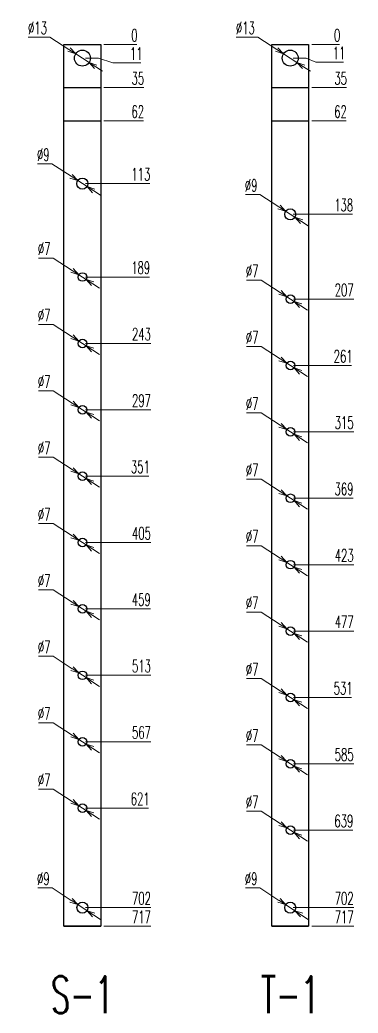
# Model space of a CAD drawing. Header units: millimetres. Extents: x 28713 to 59118, y -54378 to -19615.
# Drawn here: x 38108 to 38384, y -31826 to -31018 of the extents above; entities that cross this region are included whole.
import ezdxf
from ezdxf.enums import TextEntityAlignment as Align

# ---------------------------------------------------------------- set-up
doc = ezdxf.new("R2010")
doc.units = ezdxf.units.MM
doc.header["$LTSCALE"] = 3
doc.layers.add('@.VISIBLE', color=7, linetype='Continuous')
doc.styles.add('Ann_w01', font='romans.shx', dxfattribs={"width": 0.6, "bigfont": 'chineset.shx'})
doc.dimstyles.new('Dim 01_SC05', dxfattribs={"dimscale": 5, "dimtxt": 2, "dimasz": 1.3, "dimexe": 0.5, "dimexo": 0.5, "dimgap": 0.5, "dimtad": 1, "dimtoh": 1, "dimdec": 1, "dimzin": 12, "dimdsep": 46, "dimtxsty": 'Ann_w01', "dimblk": 'OPEN30', "dimcen": 1.5, "dimclrd": 6, "dimclre": 6, "dimclrt": 3, "dimadec": 1, "dimazin": 3, "dimtm": 1e-09, "dimtfac": 1, "dimtdec": 1, "dimtmove": 0, "dimatfit": 3, "dimldrblk": 'OPEN30', "dimfxl": 1, "dimtolj": 1, "dimlwd": 20, "dimlwe": 20, "dimarcsym": 0})

# ---------------------------------------------------------------- blocks, each defined once
blk = doc.blocks.new('*D773')
at = {"color": 6, "lineweight": 20, "transparency": 16777216}
blk.add_line((38176.5, -31755.27), (38214.8, -31755.27), dxfattribs=at)
at = {"layer": 'Defpoints', "color": 0, "transparency": 16777216}
for p in [(38159, -31038.27), (38174, -31755.27), (38196.87, -31755.27)]:
    blk.add_point(p, dxfattribs=at)
at = {"color": 3, "transparency": 16777216, "insert": (38207.09, -31747.77), "char_height": 10, "attachment_point": 5, "style": 'Ann_w01'}
blk.add_mtext('\\A1;717', dxfattribs=at)
blk = doc.blocks.new('_Open30')
at = {"color": 0, "linetype": 'ByBlock', "lineweight": -2}
for p, q in [((-1, 0.27), (0, 0)), ((0, 0), (-1, -0.27)), ((0, 0), (-1, 0))]:
    blk.add_line(p, q, dxfattribs=at)
blk = doc.blocks.new('*D774')
at = {"color": 6, "lineweight": 20, "transparency": 16777216}
blk.add_line((38161.56, -31740.27), (38214.8, -31740.27), dxfattribs=at)
at = {"layer": 'Defpoints', "color": 0, "transparency": 16777216}
for p in [(38159, -31038.27), (38159.06, -31740.27), (38196.87, -31740.27)]:
    blk.add_point(p, dxfattribs=at)
at = {"color": 3, "transparency": 16777216, "insert": (38207.09, -31732.77), "char_height": 10, "attachment_point": 5, "style": 'Ann_w01'}
blk.add_mtext('\\A1;702', dxfattribs=at)
blk = doc.blocks.new('*D775')
at = {"color": 6, "lineweight": 20, "transparency": 16777216}
blk.add_line((38161.56, -31659.29), (38212.8, -31659.29), dxfattribs=at)
at = {"layer": 'Defpoints', "color": 0, "transparency": 16777216}
for p in [(38159, -31038.27), (38159.06, -31659.29), (38196.87, -31659.29)]:
    blk.add_point(p, dxfattribs=at)
at = {"color": 3, "transparency": 16777216, "insert": (38206.09, -31651.79), "char_height": 10, "attachment_point": 5, "style": 'Ann_w01'}
blk.add_mtext('\\A1;621', dxfattribs=at)
blk = doc.blocks.new('*D776')
at = {"color": 6, "lineweight": 20, "transparency": 16777216}
blk.add_line((38161.56, -31605.29), (38214.8, -31605.29), dxfattribs=at)
at = {"layer": 'Defpoints', "color": 0, "transparency": 16777216}
for p in [(38159, -31038.27), (38159.06, -31605.29), (38196.87, -31605.29)]:
    blk.add_point(p, dxfattribs=at)
at = {"color": 3, "transparency": 16777216, "insert": (38207.09, -31597.79), "char_height": 10, "attachment_point": 5, "style": 'Ann_w01'}
blk.add_mtext('\\A1;567', dxfattribs=at)
blk = doc.blocks.new('*D777')
at = {"color": 6, "lineweight": 20, "transparency": 16777216}
blk.add_line((38161.56, -31551.29), (38214.8, -31551.29), dxfattribs=at)
at = {"layer": 'Defpoints', "color": 0, "transparency": 16777216}
for p in [(38159, -31038.27), (38159.06, -31551.29), (38196.87, -31551.29)]:
    blk.add_point(p, dxfattribs=at)
at = {"color": 3, "transparency": 16777216, "insert": (38207.09, -31543.79), "char_height": 10, "attachment_point": 5, "style": 'Ann_w01'}
blk.add_mtext('\\A1;513', dxfattribs=at)
blk = doc.blocks.new('*D778')
at = {"color": 6, "lineweight": 20, "transparency": 16777216}
blk.add_line((38161.56, -31497.29), (38214.51, -31497.29), dxfattribs=at)
at = {"layer": 'Defpoints', "color": 0, "transparency": 16777216}
for p in [(38159, -31038.27), (38159.06, -31497.29), (38196.87, -31497.29)]:
    blk.add_point(p, dxfattribs=at)
at = {"color": 3, "transparency": 16777216, "insert": (38206.94, -31489.79), "char_height": 10, "attachment_point": 5, "style": 'Ann_w01'}
blk.add_mtext('\\A1;459', dxfattribs=at)
blk = doc.blocks.new('*D779')
at = {"color": 6, "lineweight": 20, "transparency": 16777216}
blk.add_line((38161.56, -31443.29), (38214.8, -31443.29), dxfattribs=at)
at = {"layer": 'Defpoints', "color": 0, "transparency": 16777216}
for p in [(38159, -31038.27), (38159.06, -31443.29), (38196.87, -31443.29)]:
    blk.add_point(p, dxfattribs=at)
at = {"color": 3, "transparency": 16777216, "insert": (38207.09, -31435.79), "char_height": 10, "attachment_point": 5, "style": 'Ann_w01'}
blk.add_mtext('\\A1;405', dxfattribs=at)
blk = doc.blocks.new('*D780')
at = {"color": 6, "lineweight": 20, "transparency": 16777216}
blk.add_line((38161.56, -31389.29), (38213.09, -31389.29), dxfattribs=at)
at = {"layer": 'Defpoints', "color": 0, "transparency": 16777216}
for p in [(38159, -31038.27), (38159.06, -31389.29), (38196.87, -31389.29)]:
    blk.add_point(p, dxfattribs=at)
at = {"color": 3, "transparency": 16777216, "insert": (38206.23, -31381.79), "char_height": 10, "attachment_point": 5, "style": 'Ann_w01'}
blk.add_mtext('\\A1;351', dxfattribs=at)
blk = doc.blocks.new('*D781')
at = {"color": 6, "lineweight": 20, "transparency": 16777216}
blk.add_line((38161.56, -31335.29), (38214.8, -31335.29), dxfattribs=at)
at = {"layer": 'Defpoints', "color": 0, "transparency": 16777216}
for p in [(38159, -31038.27), (38159.06, -31335.29), (38196.87, -31335.29)]:
    blk.add_point(p, dxfattribs=at)
at = {"color": 3, "transparency": 16777216, "insert": (38207.09, -31327.79), "char_height": 10, "attachment_point": 5, "style": 'Ann_w01'}
blk.add_mtext('\\A1;297', dxfattribs=at)
blk = doc.blocks.new('*D782')
at = {"color": 6, "lineweight": 20, "transparency": 16777216}
blk.add_line((38161.56, -31281.29), (38214.8, -31281.29), dxfattribs=at)
at = {"layer": 'Defpoints', "color": 0, "transparency": 16777216}
for p in [(38159, -31038.27), (38159.06, -31281.29), (38196.87, -31281.29)]:
    blk.add_point(p, dxfattribs=at)
at = {"color": 3, "transparency": 16777216, "insert": (38207.09, -31273.79), "char_height": 10, "attachment_point": 5, "style": 'Ann_w01'}
blk.add_mtext('\\A1;243', dxfattribs=at)
blk = doc.blocks.new('*D783')
at = {"color": 6, "lineweight": 20, "transparency": 16777216}
blk.add_line((38161.56, -31227.29), (38213.66, -31227.29), dxfattribs=at)
at = {"layer": 'Defpoints', "color": 0, "transparency": 16777216}
for p in [(38159, -31038.27), (38159.06, -31227.29), (38196.87, -31227.29)]:
    blk.add_point(p, dxfattribs=at)
at = {"color": 3, "transparency": 16777216, "insert": (38206.51, -31219.79), "char_height": 10, "attachment_point": 5, "style": 'Ann_w01'}
blk.add_mtext('\\A1;189', dxfattribs=at)
blk = doc.blocks.new('*D784')
at = {"color": 6, "lineweight": 20, "transparency": 16777216}
blk.add_line((38161.5, -31151.29), (38213.94, -31151.29), dxfattribs=at)
at = {"layer": 'Defpoints', "color": 0, "transparency": 16777216}
for p in [(38159, -31038.27), (38159, -31151.29), (38196.87, -31151.29)]:
    blk.add_point(p, dxfattribs=at)
at = {"color": 3, "transparency": 16777216, "insert": (38206.66, -31143.79), "char_height": 10, "attachment_point": 5, "style": 'Ann_w01'}
blk.add_mtext('\\A1;113', dxfattribs=at)
blk = doc.blocks.new('*D785')
at = {"color": 6, "lineweight": 20, "transparency": 16777216}
blk.add_line((38176.5, -31100.27), (38208.8, -31100.27), dxfattribs=at)
at = {"layer": 'Defpoints', "color": 0, "transparency": 16777216}
for p in [(38159, -31038.27), (38174, -31100.27), (38196.87, -31100.27)]:
    blk.add_point(p, dxfattribs=at)
at = {"color": 3, "transparency": 16777216, "insert": (38204.09, -31092.77), "char_height": 10, "attachment_point": 5, "style": 'Ann_w01'}
blk.add_mtext('\\A1;62', dxfattribs=at)
blk = doc.blocks.new('*D786')
at = {"color": 6, "lineweight": 20, "transparency": 16777216}
blk.add_line((38176.5, -31073.27), (38209.09, -31073.27), dxfattribs=at)
at = {"layer": 'Defpoints', "color": 0, "transparency": 16777216}
for p in [(38159, -31038.27), (38174, -31073.27), (38196.87, -31073.27)]:
    blk.add_point(p, dxfattribs=at)
at = {"color": 3, "transparency": 16777216, "insert": (38204.23, -31065.77), "char_height": 10, "attachment_point": 5, "style": 'Ann_w01'}
blk.add_mtext('\\A1;35', dxfattribs=at)
blk = doc.blocks.new('*D787')
at = {"color": 6, "lineweight": 20, "transparency": 16777216}
for p, q in [((38161.5, -31049.27), (38172, -31049.27)), ((38172, -31049.27), (38183.87, -31053.16)), ((38183.87, -31053.16), (38206.51, -31053.16))]:
    blk.add_line(p, q, dxfattribs=at)
at = {"layer": 'Defpoints', "color": 0, "transparency": 16777216}
for p in [(38159, -31038.27), (38159, -31049.27), (38196.87, -31053.16)]:
    blk.add_point(p, dxfattribs=at)
at = {"color": 3, "transparency": 16777216, "insert": (38202.94, -31045.66), "char_height": 10, "attachment_point": 5, "style": 'Ann_w01'}
blk.add_mtext('\\A1;11', dxfattribs=at)
blk = doc.blocks.new('*D788')
at = {"color": 6, "lineweight": 20, "transparency": 16777216}
blk.add_line((38176.5, -31038.27), (38203.37, -31038.27), dxfattribs=at)
at = {"layer": 'Defpoints', "color": 0, "transparency": 16777216}
for p in [(38159, -31038.27), (38174, -31038.27), (38196.87, -31038.27)]:
    blk.add_point(p, dxfattribs=at)
at = {"color": 3, "transparency": 16777216, "insert": (38201.37, -31030.77), "char_height": 10, "attachment_point": 5, "style": 'Ann_w01'}
blk.add_mtext('\\A1;0', dxfattribs=at)
blk = doc.blocks.new('*D789')
at = {"color": 6, "lineweight": 20, "transparency": 16777216}
blk.add_line((38345.75, -31755.27), (38379.93, -31755.27), dxfattribs=at)
at = {"layer": 'Defpoints', "color": 0, "transparency": 16777216}
for p in [(38328.25, -31038.27), (38343.25, -31755.27), (38362, -31755.27)]:
    blk.add_point(p, dxfattribs=at)
at = {"color": 3, "transparency": 16777216, "insert": (38372.21, -31747.77), "char_height": 10, "attachment_point": 5, "style": 'Ann_w01'}
blk.add_mtext('\\A1;717', dxfattribs=at)
blk = doc.blocks.new('*D790')
at = {"color": 6, "lineweight": 20, "transparency": 16777216}
blk.add_line((38330.75, -31740.27), (38379.93, -31740.27), dxfattribs=at)
at = {"layer": 'Defpoints', "color": 0, "transparency": 16777216}
for p in [(38328.25, -31038.27), (38328.25, -31740.27), (38362, -31740.27)]:
    blk.add_point(p, dxfattribs=at)
at = {"color": 3, "transparency": 16777216, "insert": (38372.21, -31732.77), "char_height": 10, "attachment_point": 5, "style": 'Ann_w01'}
blk.add_mtext('\\A1;702', dxfattribs=at)
blk = doc.blocks.new('*D791')
at = {"color": 6, "lineweight": 20, "transparency": 16777216}
blk.add_line((38330.92, -31677.29), (38379.36, -31677.29), dxfattribs=at)
at = {"layer": 'Defpoints', "color": 0, "transparency": 16777216}
for p in [(38328.25, -31038.27), (38328.42, -31677.29), (38362, -31677.29)]:
    blk.add_point(p, dxfattribs=at)
at = {"color": 3, "transparency": 16777216, "insert": (38371.93, -31669.79), "char_height": 10, "attachment_point": 5, "style": 'Ann_w01'}
blk.add_mtext('\\A1;639', dxfattribs=at)
blk = doc.blocks.new('*D792')
at = {"color": 6, "lineweight": 20, "transparency": 16777216}
blk.add_line((38330.92, -31623.29), (38379.93, -31623.29), dxfattribs=at)
at = {"layer": 'Defpoints', "color": 0, "transparency": 16777216}
for p in [(38328.25, -31038.27), (38328.42, -31623.29), (38362, -31623.29)]:
    blk.add_point(p, dxfattribs=at)
at = {"color": 3, "transparency": 16777216, "insert": (38372.21, -31615.79), "char_height": 10, "attachment_point": 5, "style": 'Ann_w01'}
blk.add_mtext('\\A1;585', dxfattribs=at)
blk = doc.blocks.new('*D793')
at = {"color": 6, "lineweight": 20, "transparency": 16777216}
blk.add_line((38330.92, -31569.29), (38378.21, -31569.29), dxfattribs=at)
at = {"layer": 'Defpoints', "color": 0, "transparency": 16777216}
for p in [(38328.25, -31038.27), (38328.42, -31569.29), (38362, -31569.29)]:
    blk.add_point(p, dxfattribs=at)
at = {"color": 3, "transparency": 16777216, "insert": (38371.36, -31561.79), "char_height": 10, "attachment_point": 5, "style": 'Ann_w01'}
blk.add_mtext('\\A1;531', dxfattribs=at)
blk = doc.blocks.new('*D794')
at = {"color": 6, "lineweight": 20, "transparency": 16777216}
blk.add_line((38330.92, -31515.29), (38379.93, -31515.29), dxfattribs=at)
at = {"layer": 'Defpoints', "color": 0, "transparency": 16777216}
for p in [(38328.25, -31038.27), (38328.42, -31515.29), (38362, -31515.29)]:
    blk.add_point(p, dxfattribs=at)
at = {"color": 3, "transparency": 16777216, "insert": (38372.21, -31507.79), "char_height": 10, "attachment_point": 5, "style": 'Ann_w01'}
blk.add_mtext('\\A1;477', dxfattribs=at)
blk = doc.blocks.new('*D795')
at = {"color": 6, "lineweight": 20, "transparency": 16777216}
blk.add_line((38330.92, -31461.29), (38379.93, -31461.29), dxfattribs=at)
at = {"layer": 'Defpoints', "color": 0, "transparency": 16777216}
for p in [(38328.25, -31038.27), (38328.42, -31461.29), (38362, -31461.29)]:
    blk.add_point(p, dxfattribs=at)
at = {"color": 3, "transparency": 16777216, "insert": (38372.21, -31453.79), "char_height": 10, "attachment_point": 5, "style": 'Ann_w01'}
blk.add_mtext('\\A1;423', dxfattribs=at)
blk = doc.blocks.new('*D796')
at = {"color": 6, "lineweight": 20, "transparency": 16777216}
blk.add_line((38330.92, -31407.29), (38379.64, -31407.29), dxfattribs=at)
at = {"layer": 'Defpoints', "color": 0, "transparency": 16777216}
for p in [(38328.25, -31038.27), (38328.42, -31407.29), (38362, -31407.29)]:
    blk.add_point(p, dxfattribs=at)
at = {"color": 3, "transparency": 16777216, "insert": (38372.07, -31399.79), "char_height": 10, "attachment_point": 5, "style": 'Ann_w01'}
blk.add_mtext('\\A1;369', dxfattribs=at)
blk = doc.blocks.new('*D797')
at = {"color": 6, "lineweight": 20, "transparency": 16777216}
blk.add_line((38330.92, -31353.29), (38379.93, -31353.29), dxfattribs=at)
at = {"layer": 'Defpoints', "color": 0, "transparency": 16777216}
for p in [(38328.25, -31038.27), (38328.42, -31353.29), (38362, -31353.29)]:
    blk.add_point(p, dxfattribs=at)
at = {"color": 3, "transparency": 16777216, "insert": (38372.21, -31345.79), "char_height": 10, "attachment_point": 5, "style": 'Ann_w01'}
blk.add_mtext('\\A1;315', dxfattribs=at)
blk = doc.blocks.new('*D798')
at = {"color": 6, "lineweight": 20, "transparency": 16777216}
blk.add_line((38330.92, -31299.29), (38378.21, -31299.29), dxfattribs=at)
at = {"layer": 'Defpoints', "color": 0, "transparency": 16777216}
for p in [(38328.25, -31038.27), (38328.42, -31299.29), (38362, -31299.29)]:
    blk.add_point(p, dxfattribs=at)
at = {"color": 3, "transparency": 16777216, "insert": (38371.36, -31291.79), "char_height": 10, "attachment_point": 5, "style": 'Ann_w01'}
blk.add_mtext('\\A1;261', dxfattribs=at)
blk = doc.blocks.new('*D799')
at = {"color": 6, "lineweight": 20, "transparency": 16777216}
blk.add_line((38330.92, -31245.29), (38379.93, -31245.29), dxfattribs=at)
at = {"layer": 'Defpoints', "color": 0, "transparency": 16777216}
for p in [(38328.25, -31038.27), (38328.42, -31245.29), (38362, -31245.29)]:
    blk.add_point(p, dxfattribs=at)
at = {"color": 3, "transparency": 16777216, "insert": (38372.21, -31237.79), "char_height": 10, "attachment_point": 5, "style": 'Ann_w01'}
blk.add_mtext('\\A1;207', dxfattribs=at)
blk = doc.blocks.new('*D800')
at = {"color": 6, "lineweight": 20, "transparency": 16777216}
blk.add_line((38330.75, -31176.29), (38379.07, -31176.29), dxfattribs=at)
at = {"layer": 'Defpoints', "color": 0, "transparency": 16777216}
for p in [(38328.25, -31038.27), (38328.25, -31176.29), (38362, -31176.29)]:
    blk.add_point(p, dxfattribs=at)
at = {"color": 3, "transparency": 16777216, "insert": (38371.78, -31168.79), "char_height": 10, "attachment_point": 5, "style": 'Ann_w01'}
blk.add_mtext('\\A1;138', dxfattribs=at)
blk = doc.blocks.new('*D801')
at = {"color": 6, "lineweight": 20, "transparency": 16777216}
blk.add_line((38345.75, -31100.27), (38373.93, -31100.27), dxfattribs=at)
at = {"layer": 'Defpoints', "color": 0, "transparency": 16777216}
for p in [(38328.25, -31038.27), (38343.25, -31100.27), (38362, -31100.27)]:
    blk.add_point(p, dxfattribs=at)
at = {"color": 3, "transparency": 16777216, "insert": (38369.21, -31092.77), "char_height": 10, "attachment_point": 5, "style": 'Ann_w01'}
blk.add_mtext('\\A1;62', dxfattribs=at)
blk = doc.blocks.new('*D802')
at = {"color": 6, "lineweight": 20, "transparency": 16777216}
blk.add_line((38345.75, -31073.27), (38374.21, -31073.27), dxfattribs=at)
at = {"layer": 'Defpoints', "color": 0, "transparency": 16777216}
for p in [(38328.25, -31038.27), (38343.25, -31073.27), (38362, -31073.27)]:
    blk.add_point(p, dxfattribs=at)
at = {"color": 3, "transparency": 16777216, "insert": (38369.36, -31065.77), "char_height": 10, "attachment_point": 5, "style": 'Ann_w01'}
blk.add_mtext('\\A1;35', dxfattribs=at)
blk = doc.blocks.new('*D803')
at = {"color": 6, "lineweight": 20, "transparency": 16777216}
for p, q in [((38330.75, -31049.27), (38341.25, -31049.27)), ((38341.25, -31049.27), (38349, -31052.59)), ((38349, -31052.59), (38371.64, -31052.59))]:
    blk.add_line(p, q, dxfattribs=at)
at = {"layer": 'Defpoints', "color": 0, "transparency": 16777216}
for p in [(38328.25, -31038.27), (38328.25, -31049.27), (38362, -31052.59)]:
    blk.add_point(p, dxfattribs=at)
at = {"color": 3, "transparency": 16777216, "insert": (38368.07, -31045.09), "char_height": 10, "attachment_point": 5, "style": 'Ann_w01'}
blk.add_mtext('\\A1;11', dxfattribs=at)
blk = doc.blocks.new('*D804')
at = {"color": 6, "lineweight": 20, "transparency": 16777216}
blk.add_line((38345.75, -31038.27), (38368.5, -31038.27), dxfattribs=at)
at = {"layer": 'Defpoints', "color": 0, "transparency": 16777216}
for p in [(38328.25, -31038.27), (38343.25, -31038.27), (38362, -31038.27)]:
    blk.add_point(p, dxfattribs=at)
at = {"color": 3, "transparency": 16777216, "insert": (38366.5, -31030.77), "char_height": 10, "attachment_point": 5, "style": 'Ann_w01'}
blk.add_mtext('\\A1;0', dxfattribs=at)
blk = doc.blocks.new('*D805')
at = {"color": 6, "lineweight": 20, "transparency": 16777216}
for p, q in [((38291.82, -31724.27), (38303.47, -31724.27)), ((38303.47, -31724.27), (38319.01, -31734.31)), ((38332.03, -31742.72), (38324.47, -31737.83)), ((38337.49, -31746.24), (38342.95, -31749.77))]:
    blk.add_line(p, q, dxfattribs=at)
at = {"layer": 'Defpoints', "color": 0, "transparency": 16777216}
for p in [(38324.47, -31737.83), (38332.03, -31742.72)]:
    blk.add_point(p, dxfattribs=at)
at = {"color": 6, "lineweight": 20, "transparency": 16777216, "xscale": 6.5, "yscale": 6.5, "zscale": 6.5}
for p, rotation in [((38324.47, -31737.83), 327.1534208997226), ((38332.03, -31742.72), 147.1534208997226)]:
    blk.add_blockref('_Open30', p, dxfattribs=dict(at, rotation=rotation))
at = {"color": 3, "transparency": 16777216, "insert": (38296.4, -31716.77), "char_height": 10, "attachment_point": 5, "style": 'Ann_w01'}
blk.add_mtext('\\A1;∅9', dxfattribs=at)
blk = doc.blocks.new('*D806')
at = {"color": 6, "lineweight": 20, "transparency": 16777216}
for p, q in [((38291.82, -31160.29), (38303.47, -31160.29)), ((38303.47, -31160.29), (38319.01, -31170.33)), ((38332.03, -31178.73), (38324.47, -31173.85)), ((38337.49, -31182.26), (38342.95, -31185.78))]:
    blk.add_line(p, q, dxfattribs=at)
at = {"layer": 'Defpoints', "color": 0, "transparency": 16777216}
for p in [(38324.47, -31173.85), (38332.03, -31178.73)]:
    blk.add_point(p, dxfattribs=at)
at = {"color": 6, "lineweight": 20, "transparency": 16777216, "xscale": 6.5, "yscale": 6.5, "zscale": 6.5}
for p, rotation in [((38324.47, -31173.85), 327.1534208998036), ((38332.03, -31178.73), 147.1534208998036)]:
    blk.add_blockref('_Open30', p, dxfattribs=dict(at, rotation=rotation))
at = {"color": 3, "transparency": 16777216, "insert": (38296.4, -31152.79), "char_height": 10, "attachment_point": 5, "style": 'Ann_w01'}
blk.add_mtext('\\A1;∅9', dxfattribs=at)
blk = doc.blocks.new('*D807')
at = {"color": 6, "lineweight": 20, "transparency": 16777216}
for p, q in [((38292.55, -31229.83), (38304.48, -31229.83)), ((38304.48, -31229.83), (38320.02, -31239.87)), ((38331.36, -31247.19), (38325.48, -31243.39)), ((38336.83, -31250.72), (38342.29, -31254.24))]:
    blk.add_line(p, q, dxfattribs=at)
at = {"layer": 'Defpoints', "color": 0, "transparency": 16777216}
for p in [(38325.48, -31243.39), (38331.36, -31247.19)]:
    blk.add_point(p, dxfattribs=at)
at = {"color": 6, "lineweight": 20, "transparency": 16777216, "xscale": 6.5, "yscale": 6.5, "zscale": 6.5}
for p, rotation in [((38325.48, -31243.39), 327.1534208995165), ((38331.36, -31247.19), 147.1534208995165)]:
    blk.add_blockref('_Open30', p, dxfattribs=dict(at, rotation=rotation))
at = {"color": 3, "transparency": 16777216, "insert": (38297.27, -31222.33), "char_height": 10, "attachment_point": 5, "style": 'Ann_w01'}
blk.add_mtext('\\A1;∅7', dxfattribs=at)
blk = doc.blocks.new('*D808')
at = {"color": 6, "lineweight": 20, "transparency": 16777216}
for p, q in [((38292.55, -31661.83), (38304.48, -31661.83)), ((38304.48, -31661.83), (38320.02, -31671.87)), ((38331.36, -31679.19), (38325.48, -31675.39)), ((38336.83, -31682.72), (38342.29, -31686.24))]:
    blk.add_line(p, q, dxfattribs=at)
at = {"layer": 'Defpoints', "color": 0, "transparency": 16777216}
for p in [(38325.48, -31675.39), (38331.36, -31679.19)]:
    blk.add_point(p, dxfattribs=at)
at = {"color": 6, "lineweight": 20, "transparency": 16777216, "xscale": 6.5, "yscale": 6.5, "zscale": 6.5}
for p, rotation in [((38325.48, -31675.39), 327.1534208996885), ((38331.36, -31679.19), 147.1534208996885)]:
    blk.add_blockref('_Open30', p, dxfattribs=dict(at, rotation=rotation))
at = {"color": 3, "transparency": 16777216, "insert": (38297.27, -31654.33), "char_height": 10, "attachment_point": 5, "style": 'Ann_w01'}
blk.add_mtext('\\A1;∅7', dxfattribs=at)
blk = doc.blocks.new('*D809')
at = {"color": 6, "lineweight": 20, "transparency": 16777216}
for p, q in [((38292.55, -31607.83), (38304.48, -31607.83)), ((38304.48, -31607.83), (38320.02, -31617.87)), ((38331.36, -31625.19), (38325.48, -31621.39)), ((38336.83, -31628.72), (38342.29, -31632.24))]:
    blk.add_line(p, q, dxfattribs=at)
at = {"layer": 'Defpoints', "color": 0, "transparency": 16777216}
for p in [(38325.48, -31621.39), (38331.36, -31625.19)]:
    blk.add_point(p, dxfattribs=at)
at = {"color": 6, "lineweight": 20, "transparency": 16777216, "xscale": 6.5, "yscale": 6.5, "zscale": 6.5}
for p, rotation in [((38325.48, -31621.39), 327.1534208996239), ((38331.36, -31625.19), 147.1534208996239)]:
    blk.add_blockref('_Open30', p, dxfattribs=dict(at, rotation=rotation))
at = {"color": 3, "transparency": 16777216, "insert": (38297.27, -31600.33), "char_height": 10, "attachment_point": 5, "style": 'Ann_w01'}
blk.add_mtext('\\A1;∅7', dxfattribs=at)
blk = doc.blocks.new('*D810')
at = {"color": 6, "lineweight": 20, "transparency": 16777216}
for p, q in [((38292.55, -31553.83), (38304.48, -31553.83)), ((38304.48, -31553.83), (38320.02, -31563.87)), ((38331.36, -31571.19), (38325.48, -31567.39)), ((38336.83, -31574.72), (38342.29, -31578.24))]:
    blk.add_line(p, q, dxfattribs=at)
at = {"layer": 'Defpoints', "color": 0, "transparency": 16777216}
for p in [(38325.48, -31567.39), (38331.36, -31571.19)]:
    blk.add_point(p, dxfattribs=at)
at = {"color": 6, "lineweight": 20, "transparency": 16777216, "xscale": 6.5, "yscale": 6.5, "zscale": 6.5}
for p, rotation in [((38325.48, -31567.39), 327.1534208996916), ((38331.36, -31571.19), 147.1534208996916)]:
    blk.add_blockref('_Open30', p, dxfattribs=dict(at, rotation=rotation))
at = {"color": 3, "transparency": 16777216, "insert": (38297.27, -31546.33), "char_height": 10, "attachment_point": 5, "style": 'Ann_w01'}
blk.add_mtext('\\A1;∅7', dxfattribs=at)
blk = doc.blocks.new('*D811')
at = {"color": 6, "lineweight": 20, "transparency": 16777216}
for p, q in [((38292.55, -31499.83), (38304.48, -31499.83)), ((38304.48, -31499.83), (38320.02, -31509.87)), ((38331.36, -31517.19), (38325.48, -31513.39)), ((38336.83, -31520.72), (38342.29, -31524.24))]:
    blk.add_line(p, q, dxfattribs=at)
at = {"layer": 'Defpoints', "color": 0, "transparency": 16777216}
for p in [(38325.48, -31513.39), (38331.36, -31517.19)]:
    blk.add_point(p, dxfattribs=at)
at = {"color": 6, "lineweight": 20, "transparency": 16777216, "xscale": 6.5, "yscale": 6.5, "zscale": 6.5}
for p, rotation in [((38325.48, -31513.39), 327.1534208996698), ((38331.36, -31517.19), 147.1534208996698)]:
    blk.add_blockref('_Open30', p, dxfattribs=dict(at, rotation=rotation))
at = {"color": 3, "transparency": 16777216, "insert": (38297.27, -31492.33), "char_height": 10, "attachment_point": 5, "style": 'Ann_w01'}
blk.add_mtext('\\A1;∅7', dxfattribs=at)
blk = doc.blocks.new('*D812')
at = {"color": 6, "lineweight": 20, "transparency": 16777216}
for p, q in [((38292.55, -31445.83), (38304.48, -31445.83)), ((38304.48, -31445.83), (38320.02, -31455.87)), ((38331.36, -31463.19), (38325.48, -31459.39)), ((38336.83, -31466.72), (38342.29, -31470.24))]:
    blk.add_line(p, q, dxfattribs=at)
at = {"layer": 'Defpoints', "color": 0, "transparency": 16777216}
for p in [(38325.48, -31459.39), (38331.36, -31463.19)]:
    blk.add_point(p, dxfattribs=at)
at = {"color": 6, "lineweight": 20, "transparency": 16777216, "xscale": 6.5, "yscale": 6.5, "zscale": 6.5}
for p, rotation in [((38325.48, -31459.39), 327.153420899699), ((38331.36, -31463.19), 147.153420899699)]:
    blk.add_blockref('_Open30', p, dxfattribs=dict(at, rotation=rotation))
at = {"color": 3, "transparency": 16777216, "insert": (38297.27, -31438.33), "char_height": 10, "attachment_point": 5, "style": 'Ann_w01'}
blk.add_mtext('\\A1;∅7', dxfattribs=at)
blk = doc.blocks.new('*D813')
at = {"color": 6, "lineweight": 20, "transparency": 16777216}
for p, q in [((38292.55, -31391.83), (38304.48, -31391.83)), ((38304.48, -31391.83), (38320.02, -31401.87)), ((38331.36, -31409.19), (38325.48, -31405.39)), ((38336.83, -31412.72), (38342.29, -31416.24))]:
    blk.add_line(p, q, dxfattribs=at)
at = {"layer": 'Defpoints', "color": 0, "transparency": 16777216}
for p in [(38325.48, -31405.39), (38331.36, -31409.19)]:
    blk.add_point(p, dxfattribs=at)
at = {"color": 6, "lineweight": 20, "transparency": 16777216, "xscale": 6.5, "yscale": 6.5, "zscale": 6.5}
for p, rotation in [((38325.48, -31405.39), 327.1534208996562), ((38331.36, -31409.19), 147.1534208996562)]:
    blk.add_blockref('_Open30', p, dxfattribs=dict(at, rotation=rotation))
at = {"color": 3, "transparency": 16777216, "insert": (38297.27, -31384.33), "char_height": 10, "attachment_point": 5, "style": 'Ann_w01'}
blk.add_mtext('\\A1;∅7', dxfattribs=at)
blk = doc.blocks.new('*D814')
at = {"color": 6, "lineweight": 20, "transparency": 16777216}
for p, q in [((38292.55, -31337.83), (38304.48, -31337.83)), ((38304.48, -31337.83), (38320.02, -31347.87)), ((38331.36, -31355.19), (38325.48, -31351.39)), ((38336.83, -31358.72), (38342.29, -31362.24))]:
    blk.add_line(p, q, dxfattribs=at)
at = {"layer": 'Defpoints', "color": 0, "transparency": 16777216}
for p in [(38325.48, -31351.39), (38331.36, -31355.19)]:
    blk.add_point(p, dxfattribs=at)
at = {"color": 6, "lineweight": 20, "transparency": 16777216, "xscale": 6.5, "yscale": 6.5, "zscale": 6.5}
for p, rotation in [((38325.48, -31351.39), 327.1534208996666), ((38331.36, -31355.19), 147.1534208996667)]:
    blk.add_blockref('_Open30', p, dxfattribs=dict(at, rotation=rotation))
at = {"color": 3, "transparency": 16777216, "insert": (38297.27, -31330.33), "char_height": 10, "attachment_point": 5, "style": 'Ann_w01'}
blk.add_mtext('\\A1;∅7', dxfattribs=at)
blk = doc.blocks.new('*D815')
at = {"color": 6, "lineweight": 20, "transparency": 16777216}
for p, q in [((38292.55, -31283.83), (38304.48, -31283.83)), ((38304.48, -31283.83), (38320.02, -31293.87)), ((38331.36, -31301.19), (38325.48, -31297.39)), ((38336.83, -31304.72), (38342.29, -31308.24))]:
    blk.add_line(p, q, dxfattribs=at)
at = {"layer": 'Defpoints', "color": 0, "transparency": 16777216}
for p in [(38325.48, -31297.39), (38331.36, -31301.19)]:
    blk.add_point(p, dxfattribs=at)
at = {"color": 6, "lineweight": 20, "transparency": 16777216, "xscale": 6.5, "yscale": 6.5, "zscale": 6.5}
for p, rotation in [((38325.48, -31297.39), 327.153420899577), ((38331.36, -31301.19), 147.153420899577)]:
    blk.add_blockref('_Open30', p, dxfattribs=dict(at, rotation=rotation))
at = {"color": 3, "transparency": 16777216, "insert": (38297.27, -31276.33), "char_height": 10, "attachment_point": 5, "style": 'Ann_w01'}
blk.add_mtext('\\A1;∅7', dxfattribs=at)
blk = doc.blocks.new('*D816')
at = {"color": 6, "lineweight": 20, "transparency": 16777216}
for p, q in [((38122.63, -31724.27), (38134.27, -31724.27)), ((38134.27, -31724.27), (38149.82, -31734.31)), ((38162.84, -31742.72), (38155.28, -31737.83)), ((38168.3, -31746.24), (38173.76, -31749.77))]:
    blk.add_line(p, q, dxfattribs=at)
at = {"layer": 'Defpoints', "color": 0, "transparency": 16777216}
for p in [(38155.28, -31737.83), (38162.84, -31742.72)]:
    blk.add_point(p, dxfattribs=at)
at = {"color": 6, "lineweight": 20, "transparency": 16777216, "xscale": 6.5, "yscale": 6.5, "zscale": 6.5}
for p, rotation in [((38155.28, -31737.83), 327.1534208998279), ((38162.84, -31742.72), 147.1534208998279)]:
    blk.add_blockref('_Open30', p, dxfattribs=dict(at, rotation=rotation))
at = {"color": 3, "transparency": 16777216, "insert": (38127.2, -31716.77), "char_height": 10, "attachment_point": 5, "style": 'Ann_w01'}
blk.add_mtext('\\A1;∅9', dxfattribs=at)
blk = doc.blocks.new('*D817')
at = {"color": 6, "lineweight": 20, "transparency": 16777216}
for p, q in [((38122.57, -31135.29), (38134.21, -31135.29)), ((38134.21, -31135.29), (38149.76, -31145.33)), ((38162.78, -31153.73), (38155.22, -31148.85)), ((38168.24, -31157.26), (38173.7, -31160.78))]:
    blk.add_line(p, q, dxfattribs=at)
at = {"layer": 'Defpoints', "color": 0, "transparency": 16777216}
for p in [(38155.22, -31148.85), (38162.78, -31153.73)]:
    blk.add_point(p, dxfattribs=at)
at = {"color": 6, "lineweight": 20, "transparency": 16777216, "xscale": 6.5, "yscale": 6.5, "zscale": 6.5}
for p, rotation in [((38155.22, -31148.85), 327.153420899678), ((38162.78, -31153.73), 147.153420899678)]:
    blk.add_blockref('_Open30', p, dxfattribs=dict(at, rotation=rotation))
at = {"color": 3, "transparency": 16777216, "insert": (38127.14, -31127.79), "char_height": 10, "attachment_point": 5, "style": 'Ann_w01'}
blk.add_mtext('\\A1;∅9', dxfattribs=at)
blk = doc.blocks.new('*D818')
at = {"color": 6, "lineweight": 20, "transparency": 16777216}
for p, q in [((38123.19, -31211.83), (38135.11, -31211.83)), ((38135.11, -31211.83), (38150.66, -31221.87)), ((38162, -31229.19), (38156.12, -31225.39)), ((38167.46, -31232.72), (38172.92, -31236.24))]:
    blk.add_line(p, q, dxfattribs=at)
at = {"layer": 'Defpoints', "color": 0, "transparency": 16777216}
for p in [(38156.12, -31225.39), (38162, -31229.19)]:
    blk.add_point(p, dxfattribs=at)
at = {"color": 6, "lineweight": 20, "transparency": 16777216, "xscale": 6.5, "yscale": 6.5, "zscale": 6.5}
for p, rotation in [((38156.12, -31225.39), 327.1534208995811), ((38162, -31229.19), 147.1534208995812)]:
    blk.add_blockref('_Open30', p, dxfattribs=dict(at, rotation=rotation))
at = {"color": 3, "transparency": 16777216, "insert": (38127.9, -31204.33), "char_height": 10, "attachment_point": 5, "style": 'Ann_w01'}
blk.add_mtext('\\A1;∅7', dxfattribs=at)
blk = doc.blocks.new('*D819')
at = {"color": 6, "lineweight": 20, "transparency": 16777216}
for p, q in [((38123.19, -31643.83), (38135.11, -31643.83)), ((38135.11, -31643.83), (38150.66, -31653.87)), ((38162, -31661.19), (38156.12, -31657.39)), ((38167.46, -31664.72), (38172.92, -31668.24))]:
    blk.add_line(p, q, dxfattribs=at)
at = {"layer": 'Defpoints', "color": 0, "transparency": 16777216}
for p in [(38156.12, -31657.39), (38162, -31661.19)]:
    blk.add_point(p, dxfattribs=at)
at = {"color": 6, "lineweight": 20, "transparency": 16777216, "xscale": 6.5, "yscale": 6.5, "zscale": 6.5}
for p, rotation in [((38156.12, -31657.39), 327.1534208994916), ((38162, -31661.19), 147.1534208994916)]:
    blk.add_blockref('_Open30', p, dxfattribs=dict(at, rotation=rotation))
at = {"color": 3, "transparency": 16777216, "insert": (38127.9, -31636.33), "char_height": 10, "attachment_point": 5, "style": 'Ann_w01'}
blk.add_mtext('\\A1;∅7', dxfattribs=at)
blk = doc.blocks.new('*D820')
at = {"color": 6, "lineweight": 20, "transparency": 16777216}
for p, q in [((38123.19, -31589.83), (38135.11, -31589.83)), ((38135.11, -31589.83), (38150.66, -31599.87)), ((38162, -31607.19), (38156.12, -31603.39)), ((38167.46, -31610.72), (38172.92, -31614.24))]:
    blk.add_line(p, q, dxfattribs=at)
at = {"layer": 'Defpoints', "color": 0, "transparency": 16777216}
for p in [(38156.12, -31603.39), (38162, -31607.19)]:
    blk.add_point(p, dxfattribs=at)
at = {"color": 6, "lineweight": 20, "transparency": 16777216, "xscale": 6.5, "yscale": 6.5, "zscale": 6.5}
for p, rotation in [((38156.12, -31603.39), 327.1534208996166), ((38162, -31607.19), 147.1534208996166)]:
    blk.add_blockref('_Open30', p, dxfattribs=dict(at, rotation=rotation))
at = {"color": 3, "transparency": 16777216, "insert": (38127.9, -31582.33), "char_height": 10, "attachment_point": 5, "style": 'Ann_w01'}
blk.add_mtext('\\A1;∅7', dxfattribs=at)
blk = doc.blocks.new('*D821')
at = {"color": 6, "lineweight": 20, "transparency": 16777216}
for p, q in [((38123.19, -31535.83), (38135.11, -31535.83)), ((38135.11, -31535.83), (38150.66, -31545.87)), ((38162, -31553.19), (38156.12, -31549.39)), ((38167.46, -31556.72), (38172.92, -31560.24))]:
    blk.add_line(p, q, dxfattribs=at)
at = {"layer": 'Defpoints', "color": 0, "transparency": 16777216}
for p in [(38156.12, -31549.39), (38162, -31553.19)]:
    blk.add_point(p, dxfattribs=at)
at = {"color": 6, "lineweight": 20, "transparency": 16777216, "xscale": 6.5, "yscale": 6.5, "zscale": 6.5}
for p, rotation in [((38156.12, -31549.39), 327.1534208996916), ((38162, -31553.19), 147.1534208996916)]:
    blk.add_blockref('_Open30', p, dxfattribs=dict(at, rotation=rotation))
at = {"color": 3, "transparency": 16777216, "insert": (38127.9, -31528.33), "char_height": 10, "attachment_point": 5, "style": 'Ann_w01'}
blk.add_mtext('\\A1;∅7', dxfattribs=at)
blk = doc.blocks.new('*D822')
at = {"color": 6, "lineweight": 20, "transparency": 16777216}
for p, q in [((38123.19, -31481.83), (38135.11, -31481.83)), ((38135.11, -31481.83), (38150.66, -31491.87)), ((38162, -31499.19), (38156.12, -31495.39)), ((38167.46, -31502.72), (38172.92, -31506.24))]:
    blk.add_line(p, q, dxfattribs=at)
at = {"layer": 'Defpoints', "color": 0, "transparency": 16777216}
for p in [(38156.12, -31495.39), (38162, -31499.19)]:
    blk.add_point(p, dxfattribs=at)
at = {"color": 6, "lineweight": 20, "transparency": 16777216, "xscale": 6.5, "yscale": 6.5, "zscale": 6.5}
for p, rotation in [((38156.12, -31495.39), 327.1534208997531), ((38162, -31499.19), 147.1534208997531)]:
    blk.add_blockref('_Open30', p, dxfattribs=dict(at, rotation=rotation))
at = {"color": 3, "transparency": 16777216, "insert": (38127.9, -31474.33), "char_height": 10, "attachment_point": 5, "style": 'Ann_w01'}
blk.add_mtext('\\A1;∅7', dxfattribs=at)
blk = doc.blocks.new('*D823')
at = {"color": 6, "lineweight": 20, "transparency": 16777216}
for p, q in [((38123.19, -31427.83), (38135.11, -31427.83)), ((38135.11, -31427.83), (38150.66, -31437.87)), ((38162, -31445.19), (38156.12, -31441.39)), ((38167.46, -31448.72), (38172.92, -31452.24))]:
    blk.add_line(p, q, dxfattribs=at)
at = {"layer": 'Defpoints', "color": 0, "transparency": 16777216}
for p in [(38156.12, -31441.39), (38162, -31445.19)]:
    blk.add_point(p, dxfattribs=at)
at = {"color": 6, "lineweight": 20, "transparency": 16777216, "xscale": 6.5, "yscale": 6.5, "zscale": 6.5}
for p, rotation in [((38156.12, -31441.39), 327.153420899749), ((38162, -31445.19), 147.153420899749)]:
    blk.add_blockref('_Open30', p, dxfattribs=dict(at, rotation=rotation))
at = {"color": 3, "transparency": 16777216, "insert": (38127.9, -31420.33), "char_height": 10, "attachment_point": 5, "style": 'Ann_w01'}
blk.add_mtext('\\A1;∅7', dxfattribs=at)
blk = doc.blocks.new('*D824')
at = {"color": 6, "lineweight": 20, "transparency": 16777216}
for p, q in [((38123.19, -31373.83), (38135.11, -31373.83)), ((38135.11, -31373.83), (38150.66, -31383.87)), ((38162, -31391.19), (38156.12, -31387.39)), ((38167.46, -31394.72), (38172.92, -31398.24))]:
    blk.add_line(p, q, dxfattribs=at)
at = {"layer": 'Defpoints', "color": 0, "transparency": 16777216}
for p in [(38156.12, -31387.39), (38162, -31391.19)]:
    blk.add_point(p, dxfattribs=at)
at = {"color": 6, "lineweight": 20, "transparency": 16777216, "xscale": 6.5, "yscale": 6.5, "zscale": 6.5}
for p, rotation in [((38156.12, -31387.39), 327.153420899602), ((38162, -31391.19), 147.153420899602)]:
    blk.add_blockref('_Open30', p, dxfattribs=dict(at, rotation=rotation))
at = {"color": 3, "transparency": 16777216, "insert": (38127.9, -31366.33), "char_height": 10, "attachment_point": 5, "style": 'Ann_w01'}
blk.add_mtext('\\A1;∅7', dxfattribs=at)
blk = doc.blocks.new('*D825')
at = {"color": 6, "lineweight": 20, "transparency": 16777216}
for p, q in [((38123.19, -31319.83), (38135.11, -31319.83)), ((38135.11, -31319.83), (38150.66, -31329.87)), ((38162, -31337.19), (38156.12, -31333.39)), ((38167.46, -31340.72), (38172.92, -31344.24))]:
    blk.add_line(p, q, dxfattribs=at)
at = {"layer": 'Defpoints', "color": 0, "transparency": 16777216}
for p in [(38156.12, -31333.39), (38162, -31337.19)]:
    blk.add_point(p, dxfattribs=at)
at = {"color": 6, "lineweight": 20, "transparency": 16777216, "xscale": 6.5, "yscale": 6.5, "zscale": 6.5}
for p, rotation in [((38156.12, -31333.39), 327.1534208996916), ((38162, -31337.19), 147.1534208996916)]:
    blk.add_blockref('_Open30', p, dxfattribs=dict(at, rotation=rotation))
at = {"color": 3, "transparency": 16777216, "insert": (38127.9, -31312.33), "char_height": 10, "attachment_point": 5, "style": 'Ann_w01'}
blk.add_mtext('\\A1;∅7', dxfattribs=at)
blk = doc.blocks.new('*D826')
at = {"color": 6, "lineweight": 20, "transparency": 16777216}
for p, q in [((38123.19, -31265.83), (38135.11, -31265.83)), ((38135.11, -31265.83), (38150.66, -31275.87)), ((38162, -31283.19), (38156.12, -31279.39)), ((38167.46, -31286.72), (38172.92, -31290.24))]:
    blk.add_line(p, q, dxfattribs=at)
at = {"layer": 'Defpoints', "color": 0, "transparency": 16777216}
for p in [(38156.12, -31279.39), (38162, -31283.19)]:
    blk.add_point(p, dxfattribs=at)
at = {"color": 6, "lineweight": 20, "transparency": 16777216, "xscale": 6.5, "yscale": 6.5, "zscale": 6.5}
for p, rotation in [((38156.12, -31279.39), 327.1534208996343), ((38162, -31283.19), 147.1534208996343)]:
    blk.add_blockref('_Open30', p, dxfattribs=dict(at, rotation=rotation))
at = {"color": 3, "transparency": 16777216, "insert": (38127.9, -31258.33), "char_height": 10, "attachment_point": 5, "style": 'Ann_w01'}
blk.add_mtext('\\A1;∅7', dxfattribs=at)
blk = doc.blocks.new('*D838')
at = {"color": 6, "lineweight": 20, "transparency": 16777216}
for p, q in [((38284.14, -31032.19), (38301.79, -31032.19)), ((38301.79, -31032.19), (38317.33, -31042.22)), ((38333.71, -31052.8), (38322.79, -31045.75)), ((38339.17, -31056.33), (38344.63, -31059.85))]:
    blk.add_line(p, q, dxfattribs=at)
at = {"layer": 'Defpoints', "color": 0, "transparency": 16777216}
for p in [(38322.79, -31045.75), (38333.71, -31052.8)]:
    blk.add_point(p, dxfattribs=at)
at = {"color": 6, "lineweight": 20, "transparency": 16777216, "xscale": 6.5, "yscale": 6.5, "zscale": 6.5}
for p, rotation in [((38322.79, -31045.75), 327.1534208996476), ((38333.71, -31052.8), 147.1534208996476)]:
    blk.add_blockref('_Open30', p, dxfattribs=dict(at, rotation=rotation))
at = {"color": 3, "transparency": 16777216, "insert": (38291.72, -31024.69), "char_height": 10, "attachment_point": 5, "style": 'Ann_w01'}
blk.add_mtext('\\A1;∅13', dxfattribs=at)
blk = doc.blocks.new('*D839')
at = {"color": 6, "lineweight": 20, "transparency": 16777216}
for p, q in [((38114.89, -31032.19), (38132.53, -31032.19)), ((38132.53, -31032.19), (38148.08, -31042.22)), ((38164.46, -31052.8), (38153.54, -31045.75)), ((38169.92, -31056.33), (38175.38, -31059.85))]:
    blk.add_line(p, q, dxfattribs=at)
at = {"layer": 'Defpoints', "color": 0, "transparency": 16777216}
for p in [(38153.54, -31045.75), (38164.46, -31052.8)]:
    blk.add_point(p, dxfattribs=at)
at = {"color": 6, "lineweight": 20, "transparency": 16777216, "xscale": 6.5, "yscale": 6.5, "zscale": 6.5}
for p, rotation in [((38153.54, -31045.75), 327.1534208996767), ((38164.46, -31052.8), 147.1534208996767)]:
    blk.add_blockref('_Open30', p, dxfattribs=dict(at, rotation=rotation))
at = {"color": 3, "transparency": 16777216, "insert": (38122.46, -31024.69), "char_height": 10, "attachment_point": 5, "style": 'Ann_w01'}
blk.add_mtext('\\A1;∅13', dxfattribs=at)

msp = doc.modelspace()

# ---------------------------------------------------------------- linework, layer by layer
at = {"layer": '@.VISIBLE', "color": 2}
msp.add_line((38144, -31755.27), (38174, -31755.27), dxfattribs=at)
at = {"layer": '@.VISIBLE', "color": 4}
msp.add_line((38313.25, -31755.27), (38343.25, -31755.27), dxfattribs=at)
at = {"layer": '@.VISIBLE', "color": 2}
for points in [[(38144, -31755.27), (38144, -31038.27), (38174, -31038.27), (38174, -31755.27)], [(38144, -31755.27), (38144, -31073.27), (38174, -31073.27), (38174, -31755.27)], [(38144, -31755.27), (38144, -31100.27), (38174, -31100.27), (38174, -31755.27)]]:
    msp.add_lwpolyline(points, close=True, dxfattribs=at)
at = {"layer": '@.VISIBLE', "color": 4}
for points in [[(38313.25, -31755.27), (38313.25, -31038.27), (38343.25, -31038.27), (38343.25, -31755.27)], [(38313.25, -31755.27), (38313.25, -31073.27), (38343.25, -31073.27), (38343.25, -31755.27)], [(38313.25, -31755.27), (38313.25, -31100.27), (38343.25, -31100.27), (38343.25, -31755.27)]]:
    msp.add_lwpolyline(points, close=True, dxfattribs=at)
at = {"layer": '@.VISIBLE', "color": 2}
for centre, radius in [((38159, -31049.27), 6.5), ((38159, -31151.29), 4.5), ((38159.06, -31227.29), 3.5), ((38159.06, -31281.29), 3.5), ((38159.06, -31335.29), 3.5), ((38159.06, -31389.29), 3.5), ((38159.06, -31443.29), 3.5), ((38159.06, -31497.29), 3.5), ((38159.06, -31551.29), 3.5), ((38159.06, -31605.29), 3.5), ((38159.06, -31659.29), 3.5), ((38159.06, -31740.27), 4.5)]:
    msp.add_circle(centre, radius, dxfattribs=at)
at = {"layer": '@.VISIBLE', "color": 4}
for centre, radius in [((38328.25, -31049.27), 6.5), ((38328.25, -31176.29), 4.5), ((38328.42, -31245.29), 3.5), ((38328.42, -31299.29), 3.5), ((38328.42, -31353.29), 3.5), ((38328.42, -31407.29), 3.5), ((38328.42, -31461.29), 3.5), ((38328.42, -31515.29), 3.5), ((38328.42, -31569.29), 3.5), ((38328.42, -31623.29), 3.5), ((38328.42, -31677.29), 3.5), ((38328.25, -31740.27), 4.5)]:
    msp.add_circle(centre, radius, dxfattribs=at)

# ---------------------------------------------------------------- texts
at = {"style": 'Ann_w01', "width": 0.6}
for s, p in [('S-1', (38159, -31811.06)), ('T-1', (38328.25, -31811.06))]:
    msp.add_text(s, height=30, dxfattribs=at).set_placement(p, align=Align.MIDDLE_CENTER)

# ---------------------------------------------------------------- dimensions: what is measured, and where the dimension line sits
for p1, p2, picture, middle in [((38164.46, -31052.8), (38153.54, -31045.75), '*D839', (38122.46, -31032.19)), ((38333.71, -31052.8), (38322.79, -31045.75), '*D838', (38291.72, -31032.19)), ((38162.78, -31153.73), (38155.22, -31148.85), '*D817', (38127.14, -31135.29)), ((38332.03, -31178.73), (38324.47, -31173.85), '*D806', (38296.4, -31160.29)), ((38162, -31229.19), (38156.12, -31225.39), '*D818', (38127.9, -31211.83)), ((38331.36, -31247.19), (38325.48, -31243.39), '*D807', (38297.27, -31229.83)), ((38162, -31283.19), (38156.12, -31279.39), '*D826', (38127.9, -31265.83)), ((38331.36, -31301.19), (38325.48, -31297.39), '*D815', (38297.27, -31283.83)), ((38162, -31337.19), (38156.12, -31333.39), '*D825', (38127.9, -31319.83)), ((38331.36, -31355.19), (38325.48, -31351.39), '*D814', (38297.27, -31337.83)), ((38162, -31391.19), (38156.12, -31387.39), '*D824', (38127.9, -31373.83)), ((38331.36, -31409.19), (38325.48, -31405.39), '*D813', (38297.27, -31391.83)), ((38162, -31445.19), (38156.12, -31441.39), '*D823', (38127.9, -31427.83)), ((38331.36, -31463.19), (38325.48, -31459.39), '*D812', (38297.27, -31445.83)), ((38162, -31499.19), (38156.12, -31495.39), '*D822', (38127.9, -31481.83)), ((38331.36, -31517.19), (38325.48, -31513.39), '*D811', (38297.27, -31499.83)), ((38162, -31553.19), (38156.12, -31549.39), '*D821', (38127.9, -31535.83)), ((38331.36, -31571.19), (38325.48, -31567.39), '*D810', (38297.27, -31553.83)), ((38162, -31607.19), (38156.12, -31603.39), '*D820', (38127.9, -31589.83)), ((38331.36, -31625.19), (38325.48, -31621.39), '*D809', (38297.27, -31607.83)), ((38162, -31661.19), (38156.12, -31657.39), '*D819', (38127.9, -31643.83)), ((38331.36, -31679.19), (38325.48, -31675.39), '*D808', (38297.27, -31661.83)), ((38162.84, -31742.72), (38155.28, -31737.83), '*D816', (38127.2, -31724.27)), ((38332.03, -31742.72), (38324.47, -31737.83), '*D805', (38296.4, -31724.27))]:
    dim = msp.add_diameter_dim_2p(p1=p1, p2=p2, dimstyle='Dim 01_SC05')
    dim.commit()
    dim.dimension.update_dxf_attribs({"geometry": picture, "text_midpoint": middle, "dimtype": 163})
for feature_location, offset, origin, picture, middle in [((38173.99693535, -31038.27442899), (22.8744391, 0), (38158.99693535, -31038.27442899), '*D788', (38201.37137445, -31030.77442899)), ((38343.25040276, -31038.27442899), (18.74796809, 0), (38328.25040276, -31038.27442899), '*D804', (38366.49837085, -31030.77442899)), ((38174, -31755.27), (22.87, 0), (38159, -31038.27), '*D773', (38207.09, -31747.77)), ((38159.06, -31740.27), (37.81, 0), (38159, -31038.27), '*D774', (38207.09, -31732.77)), ((38159.06, -31659.29), (37.81, 0), (38159, -31038.27), '*D775', (38206.09, -31651.79)), ((38159.06, -31605.29), (37.81, 0), (38159, -31038.27), '*D776', (38207.09, -31597.79)), ((38159.06, -31551.29), (37.81, 0), (38159, -31038.27), '*D777', (38207.09, -31543.79)), ((38159.06, -31497.29), (37.81, 0), (38159, -31038.27), '*D778', (38206.94, -31489.79)), ((38159.06, -31443.29), (37.81, 0), (38159, -31038.27), '*D779', (38207.09, -31435.79)), ((38159.06, -31389.29), (37.81, 0), (38159, -31038.27), '*D780', (38206.23, -31381.79)), ((38159.06, -31335.29), (37.81, 0), (38159, -31038.27), '*D781', (38207.09, -31327.79)), ((38159.06, -31281.29), (37.81, 0), (38159, -31038.27), '*D782', (38207.09, -31273.79)), ((38159.06, -31227.29), (37.81, 0), (38159, -31038.27), '*D783', (38206.51, -31219.79)), ((38159, -31151.29), (37.87, 0), (38159, -31038.27), '*D784', (38206.66, -31143.79)), ((38174, -31100.27), (22.87, 0), (38159, -31038.27), '*D785', (38204.09, -31092.77)), ((38174, -31073.27), (22.87, 0), (38159, -31038.27), '*D786', (38204.23, -31065.77)), ((38159, -31049.27), (37.87, -3.89), (38159, -31038.27), '*D787', (38202.94, -31045.66)), ((38343.25, -31755.27), (18.75, 0), (38328.25, -31038.27), '*D789', (38372.21, -31747.77)), ((38328.25, -31740.27), (33.75, 0), (38328.25, -31038.27), '*D790', (38372.21, -31732.77)), ((38328.42, -31677.29), (33.57, 0), (38328.25, -31038.27), '*D791', (38371.93, -31669.79)), ((38328.42, -31623.29), (33.57, 0), (38328.25, -31038.27), '*D792', (38372.21, -31615.79)), ((38328.42, -31569.29), (33.57, 0), (38328.25, -31038.27), '*D793', (38371.36, -31561.79)), ((38328.42, -31515.29), (33.57, 0), (38328.25, -31038.27), '*D794', (38372.21, -31507.79)), ((38328.42, -31461.29), (33.57, 0), (38328.25, -31038.27), '*D795', (38372.21, -31453.79)), ((38328.42, -31407.29), (33.57, 0), (38328.25, -31038.27), '*D796', (38372.07, -31399.79)), ((38328.42, -31353.29), (33.57, 0), (38328.25, -31038.27), '*D797', (38372.21, -31345.79)), ((38328.42, -31299.29), (33.57, 0), (38328.25, -31038.27), '*D798', (38371.36, -31291.79)), ((38328.42, -31245.29), (33.57, 0), (38328.25, -31038.27), '*D799', (38372.21, -31237.79)), ((38328.25, -31176.29), (33.75, 0), (38328.25, -31038.27), '*D800', (38371.78, -31168.79)), ((38343.25, -31100.27), (18.75, 0), (38328.25, -31038.27), '*D801', (38369.21, -31092.77)), ((38343.25, -31073.27), (18.75, 0), (38328.25, -31038.27), '*D802', (38369.36, -31065.77)), ((38328.25, -31049.27), (33.75, -3.32), (38328.25, -31038.27), '*D803', (38368.07, -31045.09))]:
    dim = msp.add_ordinate_dim(feature_location=feature_location, offset=offset, dtype=0, origin=origin, dimstyle='Dim 01_SC05')
    dim.commit()
    dim.dimension.update_dxf_attribs({"geometry": picture, "text_midpoint": middle})

doc.saveas('drawing.dxf')
